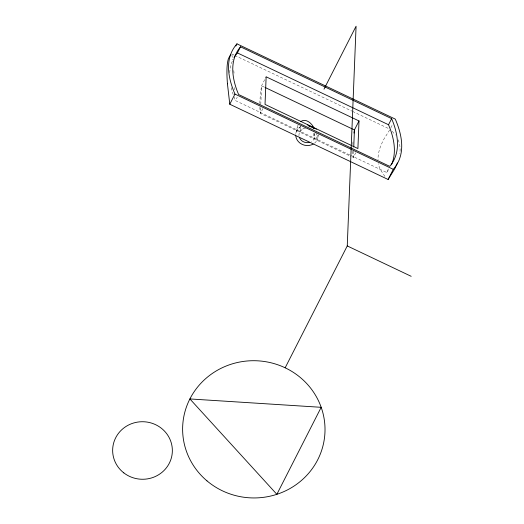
<?xml version="1.0" encoding="UTF-8"?>
<svg xmlns="http://www.w3.org/2000/svg" width="524" height="524" viewBox="0 0 524 524"><rect width="100%" height="100%" fill="white"/><g stroke="black" fill="none" stroke-linecap="round" stroke-linejoin="round"><path stroke-width="0.39" stroke-dasharray="2.62 1.97" d="M260.67 107.728L260.441 113.413L349.685 155.831M260.801 104.473L261.555 85.792L266.133 76.799M353.582 151.063L353.32 157.56L350.373 156.159M298.156 124.876L297.298 127.122L296.8 130.692A11.227 10.015 13 0 0 295.733 134.452M295.903 133.155L297.298 127.122M300.855 127.378L299.689 132.068L300.868 130.352L303.717 128.367M349.763 154.934L235.499 100.621L237.221 97.235M262.91 108.573L260.441 113.413L260.29 112.601A541.495 58.629 -64.6 0 1 259.852 107.282M355.789 152.72L353.32 157.56L353.169 156.755A541.495 58.629 -64.6 0 1 352.698 149.936M390.858 127.81L392.705 124.181M350.504 155.287L386.627 172.455L388.697 168.394M389.673 129.919L383.64 139.567L381.321 144.447A382.52 95.506 -19.3 0 0 378.033 160.023M386.627 172.455L388.422 170.169A536.792 131.151 27 0 0 389.267 168.892M231.798 54.005L234.012 55.059M234.745 55.406L351.827 111.062M352.56 111.409L389.378 128.911M264.502 87.194L261.555 85.792L261.299 87.397A541.495 58.629 -64.6 0 0 259.839 103.431M392.24 131.308L395.45 135.068M384.891 176.418L380.306 169.652A382.52 95.506 -19.3 0 1 378.407 163.639M233.953 96.75L235.499 100.621M315.906 132.428L316.771 136.384L316.968 140.281A11.227 10.015 13 0 1 313.208 144.067M313.326 133.299L314.079 138.906L314.767 136.96L314.655 133.568M231.903 54.745L232.597 59.926M233.802 70.583L234.163 74.493M314.4 133.43A8.017 7.146 13 0 1 311.4 141.611M298.935 135.69A8.017 7.146 13 0 1 305.571 128.341M233.187 94.582A536.792 131.151 27 0 1 231.025 86.918M229.735 72.718A536.792 131.151 27 0 1 233.272 59.133M234.673 87.593A382.52 37.158 71.7 0 1 234.614 89.768M352.835 144.506A541.495 58.629 -64.6 0 1 353.038 141.526M398.168 139.836A385.376 96.22 -19.3 0 1 399.845 153.676M318.016 135.205L317.865 137.819L316.968 140.281L317.93 137.55L318.14 134.675L318.016 135.205M300.678 126.376L296.8 130.692L298.457 128.288L300.678 126.376"/><path stroke-width="0.79" d="M285.161 367.809L347.255 245.926L356.078 26.2L323.996 89.172M353.746 147.002L354.434 129.939L359.012 120.946L266.133 76.799L265.026 104.42L357.905 148.567L359.012 120.946M235.866 46.027L236.972 43.852L395.293 119.105A541.495 132.303 27 0 1 393.275 169.324L388.101 179.483L229.781 104.23L227.442 83.801M233.992 57.791A536.792 131.151 27 0 1 235.623 55.19L237.418 52.911L240.516 46.813L391.644 118.653L393.19 122.524A536.792 131.151 27 0 1 391.526 164.078L389.732 166.363L238.603 94.523L237.058 90.652A536.792 131.151 27 0 1 238.728 49.099L240.516 46.813M229.781 104.23L234.955 94.071A541.495 132.303 27 0 1 236.972 43.852M391.421 164.85A536.792 131.151 27 0 0 390.085 128.616L388.539 124.745L391.644 118.653M388.101 179.483L394.526 169.193L396.832 164.32A385.376 96.22 -19.3 0 0 397.382 162.957M230.475 54.935L228.457 58.596A385.376 37.433 71.7 0 0 227.442 83.801M300.711 121.575C305.865 117.939 311.826 123.389 314.02 128.02M307.411 124.568L308.387 125.636L314.492 128.537L315.514 128.419L316.3 129.29M308.387 125.636L311.695 126.618L314.492 128.537M237.418 52.911L388.539 124.745M265.242 87.541L354.434 129.939L354.178 131.544A541.495 58.629 -64.6 0 0 353.969 133.063M234.955 94.071L393.275 169.324M347.255 245.926L411.183 276.312M313.208 144.067A11.227 10.015 13 0 1 295.752 135.768M309.546 142.384A8.017 7.146 13 0 1 299.368 137.543M321.186 407.312L276.862 494.315L189.891 398.941L321.186 407.312M207 480.888A71.199 68.611 2.3 0 0 323.681 442.76A71.199 68.611 2.3 0 0 230.776 364.337A71.199 68.611 2.3 0 0 207 480.888M123.815 472.884A29.861 28.774 2.3 0 0 172.01 454.956A29.861 28.774 2.3 0 0 131.675 423.647A29.861 28.774 2.3 0 0 123.815 472.884"/></g></svg>
